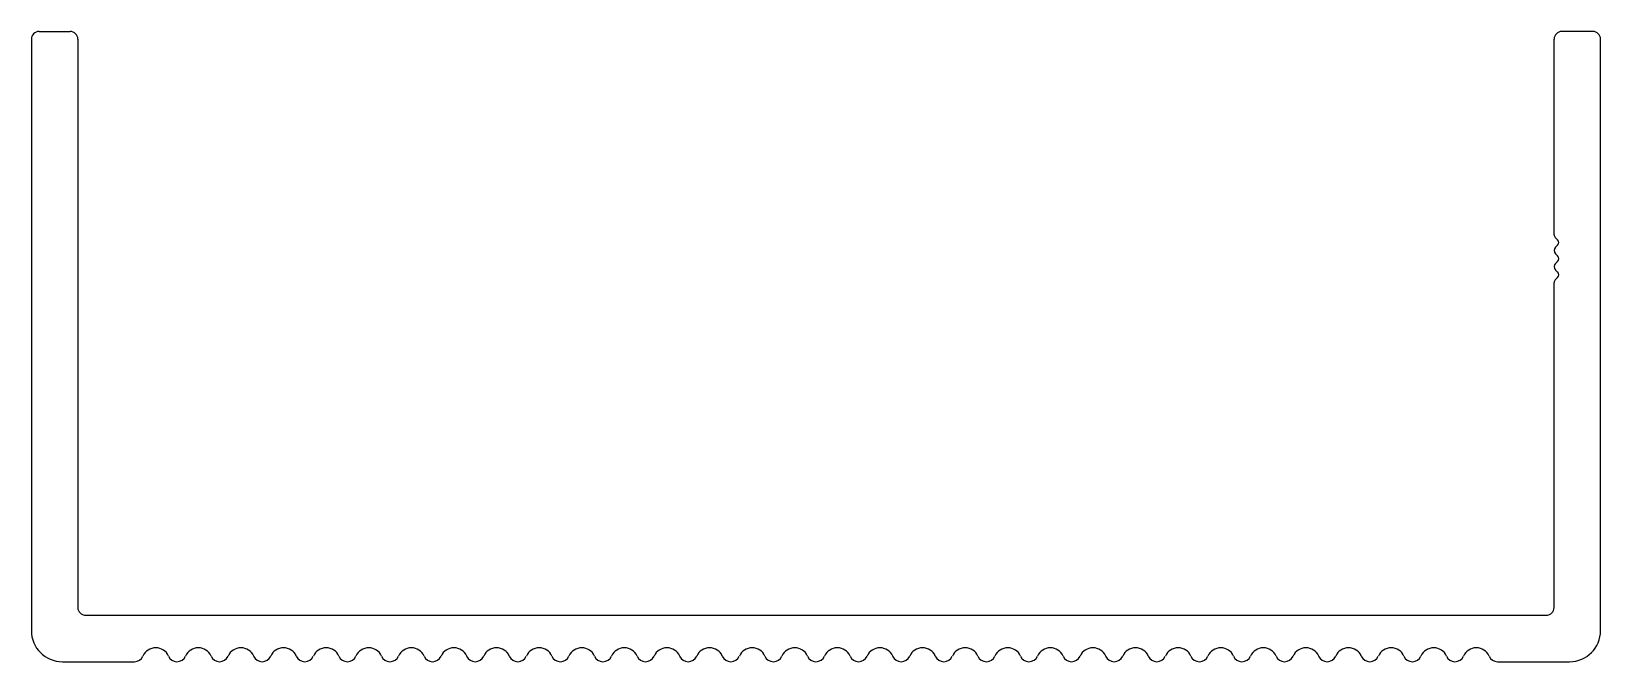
# Model space of a CAD drawing. Extents: x 1001 to 1103, y 1953 to 1994.
import ezdxf

# ---------------------------------------------------------------- set-up
doc = ezdxf.new("R2010")
doc.units = 0
doc.layers.get('0').update_dxf_attribs({"linetype": 'CONTINUOUS'})

msp = doc.modelspace()

# ---------------------------------------------------------------- linework, layer by layer
for p, q in [((1001.97, 1994.07), (1003.97, 1994.07)), ((1102.27, 1994.07), (1100.27, 1994.07)), ((1001.47, 1993.57), (1001.47, 1955.37)), ((1004.47, 1993.57), (1004.47, 1956.87)), ((1099.77, 1980.94), (1099.77, 1993.57)), ((1102.77, 1955.37), (1102.77, 1993.57)), ((1099.99, 1980.61), (1099.84, 1980.76)), ((1099.86, 1980.13), (1099.99, 1980.26)), ((1099.99, 1979.57), (1099.86, 1979.7)), ((1099.86, 1979.09), (1099.99, 1979.22)), ((1099.99, 1978.53), (1099.86, 1978.66)), ((1099.77, 1956.87), (1099.77, 1977.85)), ((1099.84, 1978.03), (1099.99, 1978.18)), ((1004.97, 1956.37), (1099.27, 1956.37)), ((1003.47, 1953.37), (1008.12, 1953.37)), ((1096.12, 1953.37), (1100.77, 1953.37))]:
    msp.add_line(p, q)
for centre, radius, start, end in [((1001.97, 1993.57), 0.5, 90, 180), ((1003.97, 1993.57), 0.5, 0, 90), ((1100.27, 1993.57), 0.5, 90, 180), ((1102.27, 1993.57), 0.5, 0, 90), ((1100.02, 1980.94), 0.25, 180, 225), ((1099.82, 1980.44), 0.25, 315, 45), ((1100.08, 1979.92), 0.3, 135, 225), ((1099.82, 1979.4), 0.25, 315, 45), ((1100.08, 1978.88), 0.3, 135, 225), ((1099.82, 1978.36), 0.25, 315, 45), ((1100.02, 1977.85), 0.25, 135, 180), ((1004.97, 1956.87), 0.5, 180, 270), ((1099.27, 1956.87), 0.5, 270, 0), ((1003.47, 1955.37), 2, 180, 270), ((1100.77, 1955.37), 2, 270, 360), ((1009.5, 1953.37), 0.9, 23.5869, 156.4131), ((1012.25, 1953.37), 0.9, 23.5869, 156.4131), ((1015, 1953.37), 0.9, 23.5869, 156.4131), ((1017.75, 1953.37), 0.9, 23.5869, 156.4131), ((1020.5, 1953.37), 0.9, 23.5869, 156.4131), ((1023.25, 1953.37), 0.9, 23.5869, 156.4131), ((1026, 1953.37), 0.9, 23.5869, 156.4131), ((1028.75, 1953.37), 0.9, 23.5869, 156.4131), ((1031.5, 1953.37), 0.9, 23.5869, 156.4131), ((1034.25, 1953.37), 0.9, 23.5869, 156.4131), ((1037, 1953.37), 0.9, 23.5869, 156.4131), ((1039.75, 1953.37), 0.9, 23.5869, 156.4131), ((1042.5, 1953.37), 0.9, 23.5869, 156.4131), ((1045.25, 1953.37), 0.9, 23.5869, 156.4131), ((1048, 1953.37), 0.9, 23.5869, 156.4131), ((1050.75, 1953.37), 0.9, 23.5869, 156.4131), ((1053.5, 1953.37), 0.9, 23.5869, 156.4131), ((1056.25, 1953.37), 0.9, 23.5869, 156.4131), ((1059, 1953.37), 0.9, 23.5869, 156.4131), ((1061.75, 1953.37), 0.9, 23.5869, 156.4131), ((1064.5, 1953.37), 0.9, 23.5869, 156.4131), ((1067.25, 1953.37), 0.9, 23.5869, 156.4131), ((1070, 1953.37), 0.9, 23.5869, 156.4131), ((1072.75, 1953.37), 0.9, 23.5869, 156.4131), ((1075.5, 1953.37), 0.9, 23.5869, 156.4131), ((1078.25, 1953.37), 0.9, 23.5869, 156.4131), ((1081, 1953.37), 0.9, 23.5869, 156.4131), ((1083.75, 1953.37), 0.9, 23.5869, 156.4131), ((1086.5, 1953.37), 0.9, 23.5869, 156.4131), ((1089.25, 1953.37), 0.9, 23.5869, 156.4131), ((1092, 1953.37), 0.9, 23.5869, 156.4131), ((1094.75, 1953.37), 0.9, 23.5869, 156.4131), ((1008.12, 1953.97), 0.6, 270, 336.4131), ((1010.87, 1953.97), 0.6, 203.5869, 336.4131), ((1013.62, 1953.97), 0.6, 203.5869, 336.4131), ((1016.37, 1953.97), 0.6, 203.5869, 336.4131), ((1019.12, 1953.97), 0.6, 203.5869, 336.4131), ((1021.87, 1953.97), 0.6, 203.5869, 336.4131), ((1024.62, 1953.97), 0.6, 203.5869, 336.4131), ((1027.37, 1953.97), 0.6, 203.5869, 336.4131), ((1030.12, 1953.97), 0.6, 203.5869, 336.4131), ((1032.87, 1953.97), 0.6, 203.5869, 336.4131), ((1035.62, 1953.97), 0.6, 203.5869, 336.4131), ((1038.37, 1953.97), 0.6, 203.5869, 336.4131), ((1041.12, 1953.97), 0.6, 203.5869, 336.4131), ((1043.87, 1953.97), 0.6, 203.5869, 336.4131), ((1046.62, 1953.97), 0.6, 203.5869, 336.4131), ((1049.37, 1953.97), 0.6, 203.5869, 336.4131), ((1052.12, 1953.97), 0.6, 203.5869, 336.4131), ((1054.87, 1953.97), 0.6, 203.5869, 336.4131), ((1057.62, 1953.97), 0.6, 203.5869, 336.4131), ((1060.37, 1953.97), 0.6, 203.5869, 336.4131), ((1063.12, 1953.97), 0.6, 203.5869, 336.4131), ((1065.87, 1953.97), 0.6, 203.5869, 336.4131), ((1068.62, 1953.97), 0.6, 203.5869, 336.4131), ((1071.37, 1953.97), 0.6, 203.5869, 336.4131), ((1074.12, 1953.97), 0.6, 203.5869, 336.4131), ((1076.87, 1953.97), 0.6, 203.5869, 336.4131), ((1079.62, 1953.97), 0.6, 203.5869, 336.4131), ((1082.37, 1953.97), 0.6, 203.5869, 336.4131), ((1085.12, 1953.97), 0.6, 203.5869, 336.4131), ((1087.87, 1953.97), 0.6, 203.5869, 336.4131), ((1090.62, 1953.97), 0.6, 203.5869, 336.4131), ((1093.37, 1953.97), 0.6, 203.5869, 336.4131), ((1096.12, 1953.97), 0.6, 203.5869, 270)]:
    msp.add_arc(centre, radius, start, end)

doc.saveas('drawing.dxf')
